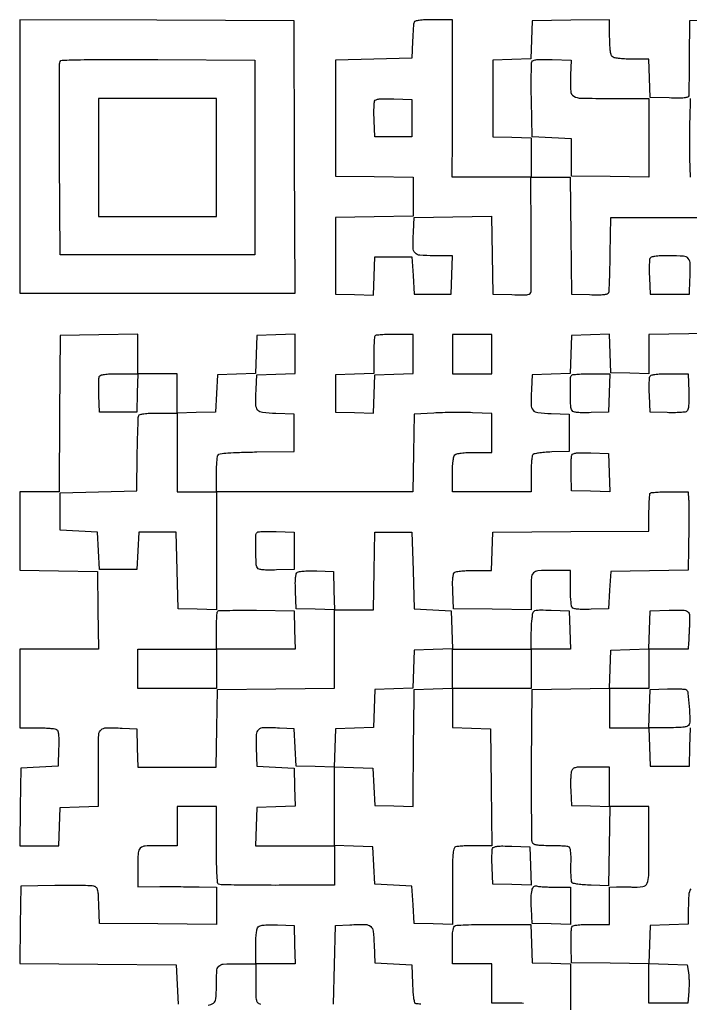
# Model space of a CAD drawing. Extents: x 156 to 936, y 100 to 969.
# Drawn here: x 156 to 480, y 493.9 to 969 of the extents above; entities that cross this region are included whole.
import ezdxf

# ---------------------------------------------------------------- set-up
doc = ezdxf.new("R2010")
doc.units = 0

msp = doc.modelspace()

# ---------------------------------------------------------------- linework, layer by layer
for points in [[(156, 903.007138), (156, 837), (222.50719, 837), (289.014379, 837), (288.75719, 902.75), (288.5, 968.5), (222.25, 968.757138), (156, 969.014276)], [(194, 902.5), (194, 874), (222.5, 874), (251, 874), (251, 902.5), (251, 931), (222.5, 931), (194, 931)], [(365, 807.5), (365, 798), (374.5, 798), (384, 798), (384, 807.5), (384, 817), (374.5, 817), (365, 817)]]:
    msp.add_lwpolyline(points, close=True)
for points in [[(498.25, 968.772065), (479.5, 968.5), (479.428997, 951, -0.000926), (479.38882, 944.200507, -0.001386), (479.326271, 938.262414, -0.000562), (479.2528, 933.170975, -0.030656), (479.178997, 932.212474, -0.292995), (478.651975, 931.597053, -0.046765), (477.022723, 931.268275, -0.027633), (474.297819, 931.130797, -0.006558), (469.75, 931.212474), (460.5, 931.5), (460.212474, 940.75), (459.924948, 950), (451.662474, 950, -0.011159), (448.152513, 950.078344, -0.02038), (445.298731, 950.322617, -0.021131), (443.138013, 950.689961, -0.144682), (442.2, 951.2, -0.144947), (441.689163, 952.140642, -0.021068), (441.322097, 954.311666, -0.020303), (441.078163, 957.182675, -0.011041), (441, 960.722065), (441, 969.044131), (422.25, 968.772065), (403.5, 968.5), (403.212964, 959.287036), (402.925929, 950.074071), (393.712964, 949.787036), (384.5, 949.5), (384.5, 931), (384.5, 912.5), (393.75, 912.212474), (403, 911.924948), (403, 902.462474), (403, 893), (383.990245, 893), (364.980489, 893), (365.037674, 912.25, 0.000424), (365.056194, 920.978666, 0.000254), (365.064128, 931.353125, 0.000254), (365.061527, 941.680096, 0.000442), (365.047429, 950.25), (365, 969), (355.968615, 969, 0.008016), (351.790152, 968.933009, 0.024764), (348.976619, 968.702973, 0.032567), (347.124042, 968.334747, 0.245965), (346.488341, 967.75, 0.062379), (346.299299, 966.905307, 0.004511), (346.092081, 964.517187, 0.006263), (345.905777, 961.655284, 0.004694), (345.769726, 958.5), (345.5, 950.5), (327, 950), (308.5, 949.5), (308.5, 921.5), (308.5, 893.5), (327.25, 893.227935), (346, 892.955869), (346, 883.5), (346, 874.044131), (327.25, 873.772065), (308.5, 873.5), (308.5, 855), (308.5, 836.5), (317.711984, 836.212977), (326.923969, 835.925954), (327.211984, 845.212977), (327.5, 854.5), (336.5, 854.5), (345.5, 854.5), (346, 845.5), (346.5, 836.5), (355.5, 836.5), (364.5, 836.5), (364.787526, 845.75), (365.075052, 855), (356.056578, 855, -0.016678), (349.275018, 855.226268, -0.201759), (346.993289, 856.370644, -0.177188), (346.058373, 858.877164, -0.012342), (346.199088, 866.520917), (346.5, 873.5), (365.227854, 873.771984), (383.955708, 874.043968), (384.227854, 855.271984), (384.5, 836.5), (393.75, 836.212474, 0.004527), (399.187019, 836.092733, 0.043307), (401.498292, 836.263136, 0.139168), (402.596137, 836.775579, 0.212487), (403.035809, 837.712474, 0.004993), (403.049258, 839.051332, 0.000076), (403.04854, 846.832727, 0.000204), (403.042656, 855.869137, 0.000135), (403.028864, 866.25), (402.986109, 893), (412.477481, 893), (421.968853, 893), (422.234427, 864.75), (422.5, 836.5), (431.266353, 836.210829, 0.00737), (435.563265, 836.132465, 0.028627), (438.220197, 836.275393, 0.046619), (439.867434, 836.61643, 0.230735), (440.540253, 837.244302, 0.080308), (440.750182, 838.248239, 0.001709), (440.965124, 843.309211, 0.003904), (441.150475, 849.244387, 0.002617), (441.2739, 856.033473), (441.5, 873.5), (470, 873.5), (498.5, 873.5)], [(480.075052, 893), (479.787526, 902.075991, -0.00535), (479.699708, 906.263132, -0.002938), (479.677176, 911.390319, -0.002928), (479.715366, 916.594539, -0.004679), (479.815626, 921.039334), (480.131251, 930.926685)], [(498.5, 817.5), (479.25, 817.228407), (460, 816.956814), (460, 807.440881), (460, 797.924948), (450.75, 798.212474), (441.5, 798.5), (441.211984, 807.787023), (440.923969, 817.074046), (431.711984, 816.787023), (422.5, 816.5), (422.212964, 807.287036), (421.925929, 798.074071), (412.712964, 797.787036), (403.5, 797.5), (403.199088, 790.520917, 0.012477), (403.062458, 782.988791, 0.170867), (403.97509, 780.45151, 0.198326), (406.222155, 779.237089, 0.017722), (412.759315, 778.788797), (421.5, 778.5), (421.5, 769.5), (421.5, 760.5), (413.031844, 760.206033, 0.010674), (409.460658, 760.005667, 0.020911), (406.63313, 759.666992, 0.02067), (404.533237, 759.236162, 0.192561), (403.797157, 758.706033, 0.112667), (403.494381, 757.854929, 0.008725), (403.251296, 755.430835, 0.011582), (403.077072, 752.497876, 0.008579), (403.015313, 749.25), (403, 741), (384, 741), (365, 741), (365, 749.3, -0.011084), (365.07823, 752.828493, -0.020332), (365.322289, 755.693122, -0.021091), (365.689458, 757.860329, -0.144849), (366.2, 758.8, -0.144849), (367.139671, 759.310542, -0.021091), (369.306878, 759.677711, -0.020332), (372.171507, 759.92177, -0.011084), (375.7, 760), (384, 760), (384, 769.43138), (384, 778.86276), (374.75, 779.18138, 0.007), (370.521873, 779.267784, 0.004027), (365.426563, 779.25953, 0.004022), (360.307538, 779.168824, 0.006705), (356, 779), (346.5, 778.5), (346.227935, 759.75), (345.955869, 741), (298.477935, 741), (251, 741), (251.015313, 749.25, -0.008715), (251.077986, 752.499311, -0.011727), (251.254937, 755.436726, -0.008914), (251.502015, 757.863889, -0.11214), (251.809551, 758.726088, -0.223435), (252.777433, 759.339909, -0.01141), (256.573985, 759.731244, -0.01247), (262.090119, 760.034694, -0.003691), (270.544238, 760.226088), (288.5, 760.5), (288.5, 769.5), (288.5, 778.5), (279.759315, 778.788797, -0.017722), (273.222155, 779.237089, -0.198326), (270.97509, 780.45151, -0.170867), (270.062458, 782.988791, -0.012477), (270.199088, 790.520917), (270.5, 797.5), (279.75, 797.787526), (289, 798.075052), (289, 807.575052), (289, 817.075052), (279.75, 816.787526), (270.5, 816.5), (270.212964, 807.287036), (269.925929, 798.074071), (260.712964, 797.787036), (251.5, 797.5), (251, 788.5), (250.5, 779.5), (241.25, 779.212474), (232, 778.924948), (232, 788.462474), (232, 798), (222.5, 798), (213, 798), (213, 807.522065), (213, 817.044131), (194.25, 816.772065), (175.5, 816.5), (175.237975, 778.75), (174.97595, 741), (165.487975, 741), (156, 741), (156, 722.022065), (156, 703.044131), (174.75, 702.772065), (193.5, 702.5), (193.746564, 683.75), (193.993128, 665), (174.996564, 665), (156, 665), (156, 646), (156, 627), (164.25, 626.984687, -0.00917), (167.504112, 626.918959, -0.012203), (170.45641, 626.732898, -0.00954), (172.894283, 626.472467, -0.110402), (173.793098, 626.149034, -0.187221), (174.389362, 625.340297, -0.039341), (174.721251, 623.5815, -0.027159), (174.864234, 620.914541, -0.008519), (174.793098, 616.914347), (174.5, 608.5), (165.5, 608), (156.5, 607.5), (156.227935, 588.75), (155.955869, 570), (165.440409, 570), (174.924948, 570), (175.212474, 579.25), (175.5, 588.5), (184.75, 588.787526), (194, 589.075052), (194.063971, 598.287526, 0.001589), (194.079761, 602.481592, 0.000932), (194.073343, 607.501156, 0.000932), (194.048204, 612.52109, 0.001588), (194.006044, 616.716409, -0.016297), (194.14059, 623.663132, -0.202597), (195.267526, 625.985736, -0.180078), (197.785802, 626.942067, -0.012422), (205.520917, 626.800912), (212.5, 626.5), (212.787526, 617.25), (213.075052, 608), (232.015461, 608), (250.955869, 608), (251.227935, 626.75), (251.5, 645.5), (279.75, 645.765573), (308, 646.031147), (308, 665.015573), (308, 684), (317.477935, 684), (326.955869, 684), (327.227935, 702.75), (327.5, 721.5), (336.5, 721.5), (345.5, 721.5), (346, 703), (346.5, 684.5), (355.5, 684), (364.5, 683.5), (364.787023, 674.288016), (365.074046, 665.076031), (355.787023, 664.788016), (346.5, 664.5), (346.212964, 655.287036), (345.925929, 646.074071), (336.712964, 645.787036), (327.5, 645.5), (327.212964, 636.287036), (326.925929, 627.074071), (317.712964, 626.787036), (308.5, 626.5), (308.211984, 617.212977), (307.923969, 607.925954), (298.711984, 608.212977), (289.5, 608.5), (289, 617.5), (288.5, 626.5), (281.520917, 626.800912, 0.011928), (273.817355, 626.949111, 0.176334), (271.321246, 626.027485, 0.210428), (270.229016, 623.784833, 0.017872), (270.211486, 617.221282), (270.5, 608.5), (279.5, 608), (288.5, 607.5), (288.787023, 598.288016), (289.074046, 589.076031), (279.787023, 588.788016), (270.5, 588.5), (270.212474, 579.25), (269.924948, 570), (288.962474, 570), (308, 570), (308, 560.5), (308, 551), (301.25, 550.951185, -0.001422), (281.29583, 550.863625, -0.003073), (265.944703, 550.934254, -0.000852), (253.366421, 551.090855, -0.135679), (252.032187, 551.480107, -0.240216), (251.566363, 552.247228, -0.005045), (251.272641, 556.820523, -0.0094), (251.064434, 562.724877, -0.004112), (251, 570.559017), (251, 589), (241.5, 589), (232, 589), (232, 579.5), (232, 570), (224.081787, 570, 0.011687), (216.57646, 569.82455, 0.179899), (214.236562, 568.827703, 0.191742), (213.192145, 566.569418, 0.013576), (213, 559.494145), (213, 550.202268), (223.75, 550.236077, -0.00124), (228.468257, 550.239218, -0.000877), (233.765625, 550.220316, -0.000885), (238.827042, 550.184413, -0.001873), (242.75, 550.134943), (251, 550), (251, 540.984427), (251, 531.968853), (222.75, 532.234427), (194.5, 532.5), (194.211203, 541.240685, 0.005298), (193.980331, 546.529539, 0.052578), (193.628394, 548.720354, 0.144697), (192.935939, 549.845381, 0.128506), (191.711203, 550.476851, 0.04907), (190.188281, 550.664154, 0.002614), (185.302666, 550.757411, 0.004082), (179.481575, 550.790555, 0.00296), (173, 550.736166), (156.5, 550.5), (156.227979, 531.762047), (155.955958, 513.024093), (193.727979, 512.762047), (231.5, 512.5), (232, 503), (232.5, 493.5)], [(480.188051, 549.187442, 0.118639), (479.226539, 546.138373, 0.017327), (479, 539.603267), (479, 532.075052), (469.75, 531.787526), (460.5, 531.5), (460.212977, 522.288016), (459.925954, 513.076031), (469.198259, 512.788016), (478.470563, 512.5), (479.071037, 508.791996, -0.025492), (479.270105, 506.982518, -0.010843), (479.360118, 504.545257, -0.010696), (479.344039, 501.935333, -0.013798), (479.211925, 499.541996), (478.75234, 494), (469.37617, 494), (460, 494), (460, 503.477935), (460, 512.955869), (441.25, 513.227935), (422.5, 513.5), (422.360204, 521.455399, -0.006033), (422.342909, 524.596805, -0.008004), (422.407403, 527.454189, -0.005951), (422.527683, 529.83505, -0.076154), (422.717193, 530.705399, -0.233806), (423.380829, 531.317507, -0.037182), (425.161979, 531.699641, -0.026265), (427.917602, 531.933022, -0.007993), (432.106989, 532), (441, 532), (441, 541), (441, 550), (444.25, 550.134296, -0.008929), (445.792782, 550.170467, -0.00426), (447.777177, 550.164638, -0.004222), (449.850702, 550.123366, -0.005993), (451.693581, 550.049002, 0.045074), (456.99165, 550.249215, 0.268598), (459.105003, 551.864713, 0.094912), (459.89347, 555.674811, 0.003701), (460, 570.067388), (460, 589), (450.521593, 589), (441.043186, 589), (440.771593, 569.844743), (440.5, 550.689485), (432.015924, 550.914468, -0.010744), (428.502833, 551.083227, -0.019872), (425.662955, 551.394658, -0.018243), (423.514911, 551.797638, -0.201485), (422.817734, 552.294912, -0.115386), (422.54548, 553.106081, -0.009073), (422.371609, 555.391987, -0.011961), (422.277974, 558.157086, -0.008862), (422.30181, 561.215582, 0.008905), (422.330629, 564.954268, 0.031522), (422.155386, 567.346532, 0.050659), (421.791636, 568.850006, 0.220138), (421.168213, 569.490395, 0.071555), (420.281673, 569.691056, 0.006011), (417.933091, 569.850304, 0.007898), (415.114031, 569.962797, 0.006022), (412.025201, 570, -0.008884), (408.196623, 570.068032, -0.033393), (405.808483, 570.313184, -0.056595), (404.332831, 570.740911, -0.205104), (403.666499, 571.426706, -0.088915), (403.447095, 572.573447, -0.000556), (403.335799, 583.104285, -0.002247), (403.276019, 595.150466, -0.001428), (403.30951, 609.176706), (403.5, 645.5), (422.212764, 645.771928), (440.925529, 646.043857), (441.212764, 655.271928), (441.5, 664.5), (450.712964, 664.787036), (459.925929, 665.074071), (460.212964, 674.287036), (460.5, 683.5), (469.671034, 683.786481, -0.011068), (476.463176, 683.848236, -0.165307), (478.668155, 683.066528, -0.221976), (479.609039, 681.193817, -0.021703), (479.532741, 676, 0.000991), (479.422626, 674.039488, 0.000729), (479.30811, 671.867188, 0.000737), (479.205832, 669.812446, 0.001647), (479.135524, 668.25), (479, 665), (469.5, 665), (460, 665), (460, 655.5), (460, 646), (450.5, 646), (441, 646), (441, 636.5), (441, 627), (450.462474, 627), (459.924948, 627), (460.212474, 636.25), (460.5, 645.5), (468.907021, 645.792979, -0.009076), (472.184104, 645.847657, -0.01324), (475.070846, 645.766958, -0.008686), (477.44843, 645.595956, -0.179525), (478.084653, 645.292979, -0.169075), (478.804116, 643.749199, -0.006278), (479.380362, 637.260497, -0.008472), (479.756198, 630.906055, -0.102492), (479.363379, 628.504566, -0.208267), (478.621044, 627.749766, -0.058526), (476.990215, 627.305191, -0.030877), (474.225653, 627.062711, -0.006438), (469.355485, 627), (459.924948, 627), (460.212474, 617.75), (460.5, 608.5), (470, 608.5), (479.5, 608.5), (479.787172, 617.723267), (480.074344, 626.946534)], [(307.5, 493.515853), (308, 512.507926), (308.5, 531.5), (315.479083, 531.800912, -0.012477), (323.011209, 531.937542, -0.170867), (325.54849, 531.02491, -0.198326), (326.762911, 528.777845, -0.017722), (327.211203, 522.240685), (327.5, 513.5), (336.5, 513), (345.5, 512.5), (345.787526, 503.25, 0.00796), (345.984379, 499.064157, 0.023871), (346.30043, 496.219417, 0.029495), (346.713984, 494.34679, 0.303385), (347.287526, 493.858431, 0.006739), (349.72643, 493.606934, 0.007345)], [(399.429085, 493.823337, 0.011759), (391.918213, 494), (384, 494), (384, 503.5), (384, 513), (374.5, 513), (365, 513), (365, 521.893011, -0.00673), (365.062976, 526.571713, -0.034532), (365.311531, 529.154102, -0.06988), (365.782907, 530.653872, -0.192406), (366.581787, 531.393011, -0.081377), (367.755113, 531.63576, -0.002404), (372.804502, 531.821697, -0.004749), (378.769836, 531.95595, -0.003251), (385.544262, 532), (402.924948, 532), (403.212474, 522.75), (403.5, 513.5), (412.75, 513.212474), (422, 512.924948), (422, 494.662474, 0.003736), (422.063622, 486.148754, 0.011659)], [(247.01089, 493.052442, 0.162596), (249.562553, 493.916553, 0.211695), (250.742559, 496.052759, 0.021864), (251, 501.937265, -0.011451), (251.171021, 509.404021, -0.175386), (252.143171, 511.748727, -0.195308), (254.350267, 512.800634, -0.01475), (261.106989, 513), (270, 513), (270, 503.519052, 0.004277), (270.050674, 497.594639, 0.051149), (270.322759, 495.325073, 0.15506), (270.99182, 494.181054, 0.128532), (272.25, 493.528795, 0.049496)]]:
    msp.add_lwpolyline(points, format="xyb")
for points in [[(269.5, 902.5), (269.5, 855.5), (222.5, 855.5), (175.5, 855.5), (175.239372, 901.5, -0.000997), (175.174287, 919.225103, -0.001596), (175.197198, 934.357597, -0.000282), (175.267665, 947.72814, -0.090314), (175.461789, 948.759906, -0.301449), (176.45055, 949.464468, -0.003096), (185.402033, 949.70934, -0.005599), (198.68089, 949.841585, -0.001079), (222.722417, 949.759906), (269.5, 949.5)], [(422.103127, 942.249161, 0.02134), (422.17978, 934.544721, 0.25378), (423.685897, 932.086467, 0.127434), (427.160889, 931.12272, 0.004259), (441.567388, 931), (460, 931), (460, 911.977935), (460, 892.955869), (441.25, 893.227935), (422.5, 893.5), (422.5, 902.5), (422.5, 911.5), (413, 912), (403.5, 912.5), (403.196697, 929.889902, -0.003004), (403.119361, 936.654924, -0.004457), (403.140057, 942.582138, -0.00205), (403.223285, 947.623795, -0.086666), (403.429798, 948.677651, -0.222789), (404.137469, 949.358346, -0.05352), (405.768967, 949.72423, -0.029665), (408.490266, 949.872308, -0.00659), (413.15335, 949.787749), (422.340497, 949.5)], [(345.5, 921.5), (345.5, 912.5), (336.5, 912.5), (327.5, 912.5), (327.205027, 920.411609, -0.006757), (327.130652, 923.542211, -0.008847), (327.151984, 926.403842, -0.006825), (327.2445, 928.787219, -0.078651), (327.438673, 929.700781, -0.222283), (328.127059, 930.364206, -0.05328), (329.715903, 930.724548, -0.030281), (332.338027, 930.871594, -0.007113), (336.733647, 930.789171), (345.5, 930.5)], [(460.423642, 853.661609, 0.079281), (460.235027, 852.7687, 0.006579), (460.147568, 850.392336, 0.008656), (460.129541, 847.539392, 0.006569), (460.205027, 844.411609), (460.5, 836.5), (470, 836.5), (479.5, 836.5), (479.800912, 843.479083, 0.012339), (479.941666, 851.122302, 0.177112), (479.007131, 853.629027, 0.201815), (476.726183, 854.773583, 0.016701), (469.949563, 855, 0.007616), (465.61172, 854.933926, 0.027288), (462.850944, 854.698627, 0.041485), (461.106344, 854.303902, 0.228601)], [(327.666667, 816.333333, 0.174595), (327.400837, 815.768224, 0.005912), (327.195833, 813.278732, 0.010516), (327.048335, 810.289663, 0.007069), (327, 806.870859), (327, 798.075052), (317.75, 797.787526), (308.5, 797.5), (308.5, 788.5), (308.5, 779.5), (317.711984, 779.212977), (326.923969, 778.925954), (327.211984, 788.212977), (327.5, 797.5), (336.75, 797.787526), (346, 798.075052), (346, 807.537526), (346, 817), (337.166667, 817, 0.007039), (333.733476, 816.951666, 0.010477), (330.732292, 816.804167, 0.005871), (328.23216, 816.599192, 0.174709)], [(212.787526, 788.75), (212.5, 779.5), (203.5, 779.5), (194.5, 779.5), (194.205027, 787.411609, -0.006569), (194.129541, 790.539392, -0.008656), (194.147568, 793.392336, -0.006579), (194.235027, 795.7687, -0.079281), (194.423642, 796.661609, -0.22904), (195.108114, 797.304492, -0.041271), (196.861635, 797.698947, -0.027152), (199.637843, 797.934049, -0.007548), (204.006141, 798), (213.075052, 798)], [(440.787526, 788.75), (440.5, 779.5), (432.085653, 779.206902, -0.008519), (428.085459, 779.135766, -0.027159), (425.4185, 779.278749, -0.039341), (423.659703, 779.610638, -0.187221), (422.850966, 780.206902, -0.131906), (422.206577, 782.26788, -0.007493), (422.033407, 788.992136, -0.005877), (422.040216, 795.8478, -0.195602), (422.666667, 797.333333, -0.174822), (423.232541, 797.599219, -0.00583), (425.743315, 797.804167, -0.010438), (428.756615, 797.951668, -0.007009), (432.204192, 798), (441.075052, 798)], [(479.176526, 789.411138, -0.009365), (479.248433, 785.609785, -0.02173), (479.125091, 782.761049, -0.024546), (478.845556, 780.715379, -0.175559), (478.34692, 779.86913, -0.144497), (477.501087, 779.507773, -0.011816), (475.080649, 779.281748, -0.015086), (472.12812, 779.165618, -0.011029), (468.84692, 779.207992), (460.5, 779.5), (460.205027, 787.411609, -0.006569), (460.129541, 790.539392, -0.008656), (460.147568, 793.392336, -0.006579), (460.235027, 795.7687, -0.079281), (460.423642, 796.661609, -0.228176), (461.104632, 797.303331, -0.041692), (462.840659, 797.698314, -0.02742), (465.586589, 797.933806, -0.007681), (469.895142, 798), (478.853053, 798)], [(232, 760), (232, 741), (241.5, 741), (251, 741), (251, 712.462474), (251, 683.924948), (241.75, 684.212474), (232.5, 684.5), (232, 703), (231.5, 721.5), (222.5, 721.5), (213.5, 721.5), (213, 712.5), (212.5, 703.5), (203.5, 703.5), (194.5, 703.5), (194, 712.5), (193.5, 721.5), (184.5, 722), (175.5, 722.5), (175.5, 731.5), (175.5, 740.5), (194, 741), (212.5, 741.5), (212.758042, 759, -0.002355), (212.890291, 765.796825, -0.003535), (213.075577, 771.726562, -0.001469), (213.28482, 776.796806, -0.077364), (213.476657, 777.75, -0.244024), (214.117808, 778.334348, -0.032374), (215.976061, 778.702649, -0.024702), (218.79312, 778.932873, -0.008038), (222.968615, 779), (232, 779)], [(440.788029, 750.211971), (441.076058, 740.923942), (431.788029, 741.211971), (422.5, 741.5), (422.360204, 749.455399, -0.006203), (422.343962, 752.599476, -0.008179), (422.411593, 755.465106, -0.006174), (422.536565, 757.852373, -0.075583), (422.731454, 758.742563, -0.228162), (423.40254, 759.374985, -0.048363), (425.018414, 759.720155, -0.029286), (427.632372, 759.864703, -0.007489), (431.87125, 759.787164), (440.5, 759.5)], [(479.168667, 737.25, -0.005192), (479.22945, 735.492147, -0.002636), (479.271289, 733.279688, -0.002618), (479.290468, 730.996168, -0.003911), (479.281168, 729, 0.000279), (479.252323, 726.580634, 0.000072), (479.208454, 722.670544, 0.000073), (479.159693, 718.209321, 0.000074), (479.112501, 713.772065), (479, 703.044131), (460.25, 702.772065), (441.5, 702.5), (441, 693.5), (440.5, 684.5), (432.085653, 684.206902, -0.008519), (428.085459, 684.135766, -0.027159), (425.4185, 684.278749, -0.039341), (423.659703, 684.610638, -0.187221), (422.850966, 685.206902, -0.110402), (422.527533, 686.105717, -0.00954), (422.267102, 688.54359, -0.012203), (422.081041, 691.495888, -0.00917), (422.015313, 694.75), (422, 703), (413.106989, 703, 0.01479), (406.348662, 702.800046, 0.195746), (404.141832, 701.745547, 0.175001), (403.170443, 699.395371, 0.011363), (403, 691.896147), (403, 683.955869), (384.25, 684.227935), (365.5, 684.5), (365.206902, 692.914347, -0.008519), (365.135766, 696.914541, -0.027159), (365.278749, 699.5815, -0.039341), (365.610638, 701.340297, -0.187221), (366.206902, 702.149034, -0.110258), (367.104817, 702.472431, -0.009596), (369.532567, 702.732898, -0.012245), (372.472742, 702.918956, -0.009211), (375.712474, 702.984687), (383.924948, 703), (384.212474, 712.25), (384.5, 721.5), (422.25, 721.762025), (460, 722.02405), (460, 730.845358, -0.007048), (460.048334, 734.273939, -0.010489), (460.195833, 737.271241, -0.005884), (460.400817, 739.767963, -0.174673), (460.666667, 740.333333, -0.174709), (461.23216, 740.599192, -0.005871), (463.732292, 740.804167, -0.010477), (466.733476, 740.951666, -0.007039), (470.166667, 741), (479, 741)], [(288.5, 712.5), (288.5, 703.5), (280.085653, 703.206902, -0.008519), (276.085459, 703.135766, -0.027159), (273.4185, 703.278749, -0.039341), (271.659703, 703.610638, -0.187221), (270.850966, 704.206902, -0.132115), (270.196599, 706.302816, -0.007818), (270.033661, 713.012925, -0.006174), (270.059, 719.850027, -0.194743), (270.702644, 721.369311, -0.179987), (271.290922, 721.638564, -0.007016), (273.709672, 721.781547, -0.011703), (276.626528, 721.84459, -0.007913), (279.952644, 721.785977), (288.5, 721.5)], [(307.788029, 693.211971), (308.076058, 683.923942), (298.788029, 684.211971), (289.5, 684.5), (289.206902, 692.914347, -0.008557), (289.136131, 696.911022, -0.02706), (289.279299, 699.583734, -0.03904), (289.61127, 701.351173, -0.184607), (290.206902, 702.17015, -0.118191), (291.102078, 702.488416, -0.010843), (293.470153, 702.689286, -0.01353), (296.341672, 702.792355, -0.010196), (299.5, 702.755803), (307.5, 702.5)], [(288.787526, 674.25), (289.075052, 665), (270.037526, 665), (251, 665), (251, 655.5), (251, 646), (232, 646), (213, 646), (213, 655.5), (213, 665), (232, 665), (251, 665), (251, 673.833333, -0.006854), (251.04705, 677.265296, -0.010233), (251.190675, 680.26255, -0.005619), (251.39008, 682.762858, -0.175411), (251.649107, 683.315773, -0.191484), (252.248868, 683.57432, -0.001602), (257.424676, 683.705926, -0.005369), (263.413768, 683.774691, -0.003396), (270.399107, 683.73244), (288.5, 683.5)], [(421.787526, 674.25), (422.075052, 665), (412.537526, 665), (403, 665), (403, 655.5), (403, 646), (384, 646), (365, 646), (365, 636.537526), (365, 627.075052), (374.25, 626.787526), (383.5, 626.5), (383.765573, 598.25), (384.031147, 570), (376.097361, 570, 0.007036), (372.943534, 569.955615, 0.00889), (370.029474, 569.821697, 0.0073), (367.60016, 569.631086, 0.068483), (366.581787, 569.393011, 0.249177), (365.711291, 568.39242, 0.036185), (365.27969, 565.634487, 0.018261), (365.051051, 560.708313, 0.002466), (365, 550.355485), (365, 531.924948), (355.75, 532.212474), (346.5, 532.5), (346, 541.5), (345.5, 550.5), (336.5, 551), (327.5, 551.5), (327, 560.5), (326.5, 569.5), (317.25, 569.787526), (308, 570.075052), (308, 589.075052), (308, 608.075052), (317.25, 607.787526), (326.5, 607.5), (327, 598.5), (327.5, 589.5), (336.75, 589.212474), (346, 588.924948), (346.077967, 597.712474, 0.000007), (346.119162, 602.362602, 0.000002), (346.183566, 609.646789, 0.000002), (346.256385, 617.889835, 0.000002), (346.327967, 626), (346.5, 645.5), (355.75, 645.787526), (365, 646.075052), (365, 655.537526), (365, 665), (384, 665), (403, 665), (403.106299, 671.25, -0.002883), (403.163305, 673.752947, -0.003471), (403.246777, 676.104687, -0.002968), (403.342547, 678.083677, -0.023271), (403.435249, 679, 0.004664), (403.532828, 679.702447, 0.002391), (403.642742, 680.584874, 0.002376), (403.747274, 681.494738, 0.003577), (403.82895, 682.288933, -0.196633), (404.319748, 683.223351, -0.133856), (405.423359, 683.733121, -0.044867), (407.659679, 683.905455, -0.005061), (412.75, 683.788933), (421.5, 683.5)], [(422.46814, 605.729083, 0.045288), (422.264735, 604.430652, 0.00895), (422.153996, 602.075142, 0.009416), (422.125736, 599.317546, 0.008627), (422.199088, 596.479083), (422.5, 589.5), (431.75, 589.212474), (441, 588.924948), (441, 598.462474), (441, 608), (432.019052, 608, 0.004705), (426.438011, 607.94748, 0.053705), (424.256948, 607.670919, 0.154872), (423.135532, 606.997584, 0.119781)], [(402.788029, 560.211971), (403.076058, 550.923942), (393.788029, 551.211971), (384.5, 551.5), (384.205027, 559.411609, -0.006757), (384.130652, 562.542211, -0.008847), (384.151984, 565.403842, -0.006825), (384.2445, 567.787219, -0.078651), (384.438673, 568.700781, -0.222283), (385.127059, 569.364206, -0.05328), (386.715903, 569.724548, -0.030281), (389.338027, 569.871594, -0.007113), (393.733647, 569.789171), (402.5, 569.5)], [(414.581787, 550), (422, 550), (422, 540.962474), (422, 531.924948), (412.75, 532.212474), (403.5, 532.5), (403.199088, 539.479083, -0.012894), (403.101033, 545.145294, -0.051633), (403.487026, 548.587896, -0.127555), (404.34134, 550.275703, -0.313421), (405.623659, 550.590921, 0.06759), (406.60622, 550.359376, 0.007647), (408.890325, 550.173583, 0.00915), (411.6285, 550.043228, 0.007318)], [(288.787526, 522.25), (289.075052, 513), (279.537526, 513), (270, 513), (270, 521.3, -0.010869), (270.078193, 524.896692, -0.021373), (270.324495, 527.746533, -0.023516), (270.70151, 529.866807, -0.141534), (271.236619, 530.836619, -0.141627), (272.215618, 531.376564, -0.030081), (274.156875, 531.694801, -0.024175), (276.863904, 531.841129, -0.010354), (280.486619, 531.786619), (288.5, 531.5)]]:
    msp.add_lwpolyline(points, format="xyb", close=True)

doc.saveas('drawing.dxf')
